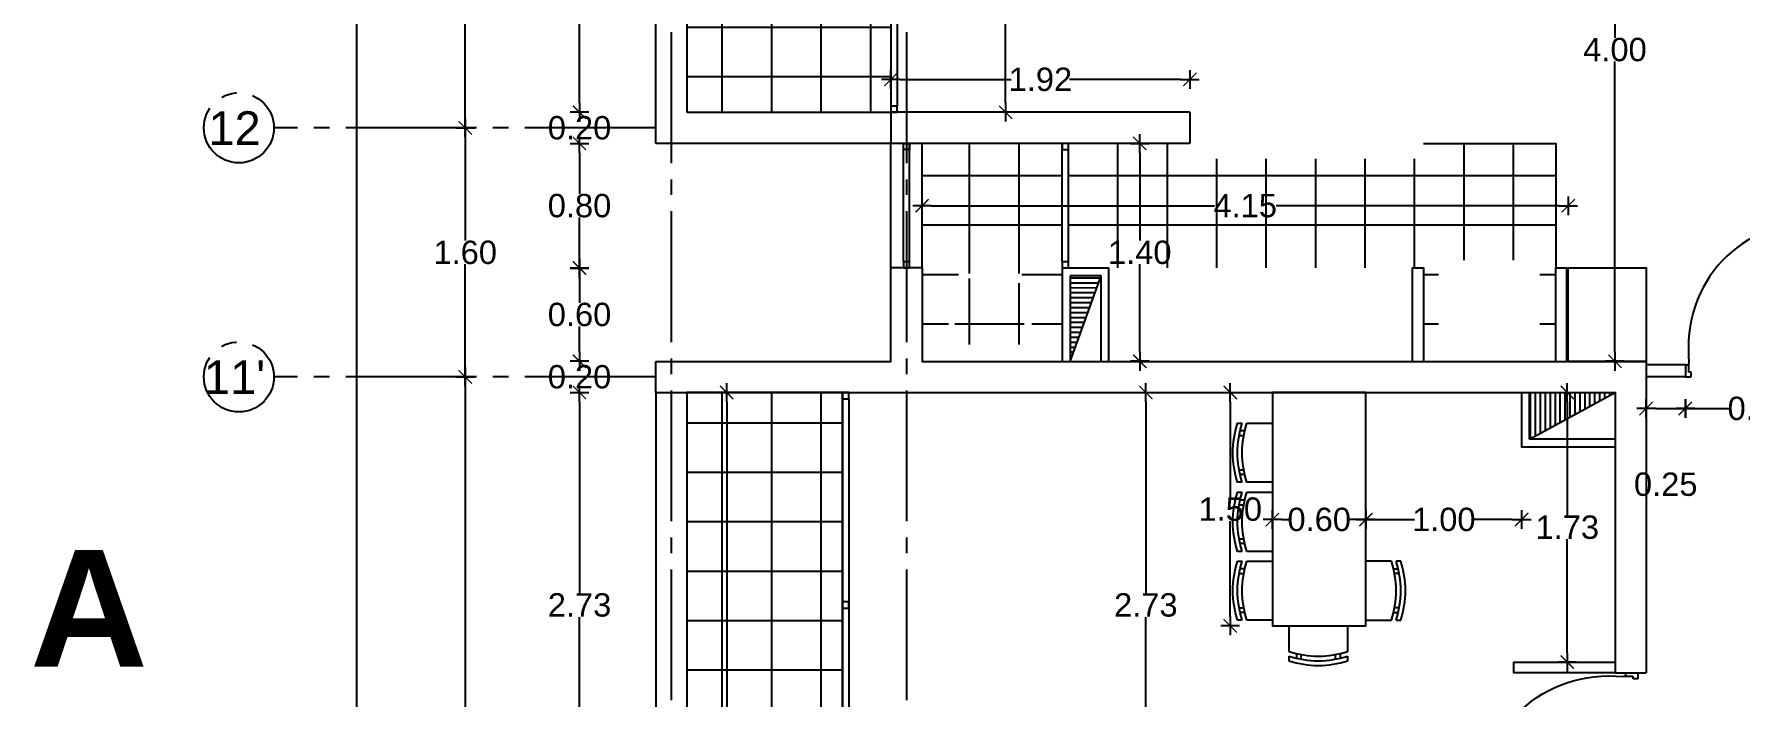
# Model space of a CAD drawing. Header units: millimetres. Extents: x 1217 to 2428, y 234 to 644.
# Drawn here: x 2348.89 to 2359.84, y 482.47 to 486.73 of the extents above; entities that cross this region are included whole.
import ezdxf

# ---------------------------------------------------------------- set-up
doc = ezdxf.new("R2010")
doc.units = ezdxf.units.MM
doc.linetypes.add('ACAD_ISO04W100', pattern=[30, 24, -3, 0, -3])
doc.layers.get('0').update_dxf_attribs({"lineweight": 5})
for name, color, linetype in [('0.1', 251, 'Continuous'), ('0.2', 2, 'Continuous'), ('0.3', 6, 'Continuous'), ('CORTES', 30, 'Continuous'), ('COTAS', 252, 'Continuous'), ('COTAS INTERIORES', 3, 'Continuous'), ('EJES', 8, 'Continuous'), ('MUROS', 7, 'Continuous'), ('PUERTAS', 2, 'Continuous'), ('SHAFT', 3, 'Continuous')]:
    doc.layers.add(name, color=color, linetype=linetype)
doc.styles.add('INTERARQ', font='arial.ttf')
doc.styles.get("Standard").update_dxf_attribs({"font": 'arial.ttf'})
doc.dimstyles.new('ESCALA_1-50', dxfattribs={"dimtxt": 0.15, "dimasz": 0.06, "dimexe": 0.18, "dimexo": 0.0625, "dimgap": 0, "dimtad": 0, "dimtih": 1, "dimtoh": 1, "dimzin": 0, "dimdsep": 46, "dimtxsty": 'INTERARQ', "dimblk": 'DIMTICK', "dimcen": 0, "dimse1": 1, "dimse2": 1, "dimclrd": 256, "dimclre": 1, "dimclrt": 2, "dimadec": 0, "dimazin": 0, "dimtfac": 4.5, "dimtofl": 0, "dimtmove": 2, "dimatfit": 3, "dimldrblk": 'DIMTICK', "dimfxl": 1, "dimtolj": 1, "dimtzin": 0, "dimarcsym": 0})
pattern_1 = [(90, (807.40966, -346.0244), (-0.31749764, 2e-16), []), (180, (807.40966, -346.0244), (-2e-16, -0.31749764), [])]

# ---------------------------------------------------------------- blocks, each defined once
blk = doc.blocks.new('FGFGFGFG')
at = {"layer": 'PUERTAS'}
for p, q in [((381629.7039, 7752655.4584), (381629.6607, 7752655.4584)), ((381629.6607, 7752655.4584), (381629.6608, 7752654.6488)), ((381629.704, 7752654.638), (381629.7039, 7752655.4584)), ((381629.6406, 7752654.638), (381629.6608, 7752654.638)), ((381629.6608, 7752654.6488), (381629.6608, 7752654.5949)), ((381629.6608, 7752654.638), (381629.704, 7752654.638)), ((381629.6608, 7752654.5949), (381629.6742, 7752654.5949)), ((381629.6742, 7752654.5949), (381629.6742, 7752654.568)), ((381630.4569, 7752654.5949), (381630.4704, 7752654.5949)), ((381630.4569, 7752654.568), (381630.4569, 7752654.5949)), ((381630.4704, 7752654.5949), (381630.4704, 7752654.6488)), ((381630.4906, 7752654.638), (381630.4704, 7752654.638)), ((381629.6742, 7752654.568), (381629.6406, 7752654.568)), ((381630.4906, 7752654.568), (381630.4569, 7752654.568))]:
    blk.add_line(p, q, dxfattribs=at)
at = {"layer": 'PUERTAS', "extrusion": (0, 0, -1)}
blk.add_ellipse((381629.5735, 7752654.5673), major_axis=(0.7057, 0.6681), ratio=0.836444, start_param=-0.755704, end_param=0.755704, dxfattribs=at)
blk = doc.blocks.new('silla')
at = {"layer": '0.1', "ltscale": 3}
for p, q in [((0.164, 0.38), (0, 0.38)), ((0.178, 0.33), (0.208, 0.33)), ((0.224, 0.38), (0.194, 0.38)), ((0.214, 0.3), (0.184, 0.3)), ((0, 0), (0.164, 0)), ((0.178, 0.05), (0.208, 0.05)), ((0.214, 0.08), (0.184, 0.08)), ((0.194, 0), (0.224, 0))]:
    blk.add_line(p, q, dxfattribs=at)
for centre in [(-0.423, 0.19), (-0.393, 0.19), (-0.363, 0.19)]:
    blk.add_arc(centre, 0.617, 342.0547, 17.9453, dxfattribs=at)
blk = doc.blocks.new('DIMTICK')
at = {"color": 1}
for p, q in [((-1, 0), (1, 0)), ((0, 1), (0, -1))]:
    blk.add_line(p, q, dxfattribs=at)
at = {"color": 3, "const_width": 0.141}
blk.add_lwpolyline([(0.71, 0.71), (-0.71, -0.71)], dxfattribs=at)
blk = doc.blocks.new('*D568')
at = {"layer": 'COTAS', "lineweight": -2, "ltscale": 3, "transparency": 16777216}
for p, q in [((2352.389, 484.686), (2352.389, 484.746)), ((2352.389, 484.366), (2352.389, 484.306))]:
    blk.add_line(p, q, dxfattribs=at)
at = {"layer": 'DEFPOINTS', "color": 0, "ltscale": 3, "transparency": 16777216}
for p in [(2352.389, 484.626), (2352.878, 484.626, 0), (2352.878, 484.426, 0)]:
    blk.add_point(p, dxfattribs=at)
at = {"layer": 'COTAS', "lineweight": -2, "ltscale": 3, "transparency": 16777216, "xscale": 0.06, "yscale": 0.06, "zscale": 0.06}
for p, rotation in [((2352.389, 484.626), 270), ((2352.389, 484.426), 90)]:
    blk.add_blockref('DIMTICK', p, dxfattribs=dict(at, rotation=rotation))
at = {"layer": 'COTAS', "color": 2, "ltscale": 3, "transparency": 16777216, "insert": (2352.389, 484.526), "char_height": 0.15, "attachment_point": 5, "style": 'INTERARQ'}
blk.add_mtext('\\A1;0.20', dxfattribs=at)
blk = doc.blocks.new('*D569')
at = {"layer": 'COTAS', "lineweight": -2, "ltscale": 3, "transparency": 16777216}
for p, q in [((2352.389, 485.165), (2352.389, 485.002)), ((2352.389, 484.686), (2352.389, 484.849))]:
    blk.add_line(p, q, dxfattribs=at)
at = {"layer": 'DEFPOINTS', "color": 0, "ltscale": 3, "transparency": 16777216}
for p in [(2352.389, 485.225), (2354.388, 485.225, 0), (2352.878, 484.626, 0)]:
    blk.add_point(p, dxfattribs=at)
at = {"layer": 'COTAS', "lineweight": -2, "ltscale": 3, "transparency": 16777216, "xscale": 0.06, "yscale": 0.06, "zscale": 0.06}
for p, rotation in [((2352.389, 485.225), 90), ((2352.389, 484.626), 270)]:
    blk.add_blockref('DIMTICK', p, dxfattribs=dict(at, rotation=rotation))
at = {"layer": 'COTAS', "color": 2, "ltscale": 3, "transparency": 16777216, "insert": (2352.389, 484.926), "char_height": 0.15, "attachment_point": 5, "style": 'INTERARQ'}
blk.add_mtext('\\A1;0.60', dxfattribs=at)
blk = doc.blocks.new('*D570')
at = {"layer": 'COTAS', "lineweight": -2, "ltscale": 3, "transparency": 16777216}
for p, q in [((2352.389, 485.965), (2352.389, 485.702)), ((2352.389, 485.285), (2352.389, 485.549))]:
    blk.add_line(p, q, dxfattribs=at)
at = {"layer": 'DEFPOINTS', "color": 0, "ltscale": 3, "transparency": 16777216}
for p in [(2352.389, 486.025), (2352.878, 486.025), (2354.388, 485.225, 0)]:
    blk.add_point(p, dxfattribs=at)
at = {"layer": 'COTAS', "lineweight": -2, "ltscale": 3, "transparency": 16777216, "xscale": 0.06, "yscale": 0.06, "zscale": 0.06}
for p, rotation in [((2352.389, 486.025), 90), ((2352.389, 485.225), 270)]:
    blk.add_blockref('DIMTICK', p, dxfattribs=dict(at, rotation=rotation))
at = {"layer": 'COTAS', "color": 2, "ltscale": 3, "transparency": 16777216, "insert": (2352.389, 485.625), "char_height": 0.15, "attachment_point": 5, "style": 'INTERARQ'}
blk.add_mtext('\\A1;0.80', dxfattribs=at)
blk = doc.blocks.new('*D315')
at = {"layer": 'COTAS', "lineweight": -2, "ltscale": 3, "transparency": 16777216}
for p, q in [((2352.389, 486.285), (2352.389, 486.345)), ((2352.389, 485.965), (2352.389, 485.905))]:
    blk.add_line(p, q, dxfattribs=at)
at = {"layer": 'DEFPOINTS', "color": 0, "ltscale": 3, "transparency": 16777216}
for p in [(2352.389, 486.225), (2353.078, 486.225), (2352.878, 486.025)]:
    blk.add_point(p, dxfattribs=at)
at = {"layer": 'COTAS', "lineweight": -2, "ltscale": 3, "transparency": 16777216, "xscale": 0.06, "yscale": 0.06, "zscale": 0.06}
for p, rotation in [((2352.389, 486.225), 270), ((2352.389, 486.025), 90)]:
    blk.add_blockref('DIMTICK', p, dxfattribs=dict(at, rotation=rotation))
at = {"layer": 'COTAS', "color": 2, "ltscale": 3, "transparency": 16777216, "insert": (2352.389, 486.125), "char_height": 0.15, "attachment_point": 5, "style": 'INTERARQ'}
blk.add_mtext('\\A1;0.20', dxfattribs=at)
blk = doc.blocks.new('*D316')
at = {"layer": 'COTAS', "lineweight": -2, "ltscale": 3, "transparency": 16777216}
for p, q in [((2352.389, 488.725), (2352.389, 487.582)), ((2352.389, 486.285), (2352.389, 487.429))]:
    blk.add_line(p, q, dxfattribs=at)
at = {"layer": 'DEFPOINTS', "color": 0, "ltscale": 3, "transparency": 16777216}
for p in [(2352.389, 488.785), (2354.804, 488.785, 0), (2353.078, 486.225)]:
    blk.add_point(p, dxfattribs=at)
at = {"layer": 'COTAS', "lineweight": -2, "ltscale": 3, "transparency": 16777216, "xscale": 0.06, "yscale": 0.06, "zscale": 0.06}
for p, rotation in [((2352.389, 488.785), 90), ((2352.389, 486.225), 270)]:
    blk.add_blockref('DIMTICK', p, dxfattribs=dict(at, rotation=rotation))
at = {"layer": 'COTAS', "color": 2, "ltscale": 3, "transparency": 16777216, "insert": (2352.389, 487.505), "char_height": 0.15, "attachment_point": 5, "style": 'INTERARQ'}
blk.add_mtext('\\A1;2.56', dxfattribs=at)
blk = doc.blocks.new('*D572')
at = {"layer": 'COTAS', "lineweight": -2, "ltscale": 3, "transparency": 16777216}
for p, q in [((2351.655, 488.669), (2351.655, 487.503)), ((2351.655, 486.185), (2351.655, 487.35))]:
    blk.add_line(p, q, dxfattribs=at)
at = {"layer": 'DEFPOINTS', "color": 0, "ltscale": 3, "transparency": 16777216}
for p in [(2352.926, 488.729), (2351.655, 486.125), (2352.878, 486.125, 0)]:
    blk.add_point(p, dxfattribs=at)
at = {"layer": 'COTAS', "lineweight": -2, "ltscale": 3, "transparency": 16777216, "xscale": 0.06, "yscale": 0.06, "zscale": 0.06}
for p, rotation in [((2351.655, 488.729), 90), ((2351.655, 486.125), 270)]:
    blk.add_blockref('DIMTICK', p, dxfattribs=dict(at, rotation=rotation))
at = {"layer": 'COTAS', "color": 2, "ltscale": 3, "transparency": 16777216, "insert": (2351.655, 487.427), "char_height": 0.15, "attachment_point": 5, "style": 'INTERARQ'}
blk.add_mtext('\\A1;2.60', dxfattribs=at)
blk = doc.blocks.new('*D573')
at = {"layer": 'COTAS', "lineweight": -2, "ltscale": 3, "transparency": 16777216}
for p, q in [((2351.655, 486.065), (2351.655, 485.402)), ((2351.655, 484.586), (2351.655, 485.249))]:
    blk.add_line(p, q, dxfattribs=at)
at = {"layer": 'DEFPOINTS', "color": 0, "ltscale": 3, "transparency": 16777216}
for p in [(2352.878, 486.125, 0), (2351.655, 484.526), (2352.878, 484.526)]:
    blk.add_point(p, dxfattribs=at)
at = {"layer": 'COTAS', "lineweight": -2, "ltscale": 3, "transparency": 16777216, "xscale": 0.06, "yscale": 0.06, "zscale": 0.06}
for p, rotation in [((2351.655, 486.125), 90), ((2351.655, 484.526), 270)]:
    blk.add_blockref('DIMTICK', p, dxfattribs=dict(at, rotation=rotation))
at = {"layer": 'COTAS', "color": 2, "ltscale": 3, "transparency": 16777216, "insert": (2351.655, 485.325), "char_height": 0.15, "attachment_point": 5, "style": 'INTERARQ'}
blk.add_mtext('\\A1;1.60', dxfattribs=at)
blk = doc.blocks.new('*D574')
at = {"layer": 'COTAS', "lineweight": -2, "ltscale": 3, "transparency": 16777216}
for p, q in [((2351.655, 484.466), (2351.655, 481.563)), ((2351.655, 478.988), (2351.655, 481.41))]:
    blk.add_line(p, q, dxfattribs=at)
at = {"layer": 'DEFPOINTS', "color": 0, "ltscale": 3, "transparency": 16777216}
for p in [(2352.878, 484.526), (2351.655, 478.928), (2352.878, 478.928)]:
    blk.add_point(p, dxfattribs=at)
at = {"layer": 'COTAS', "lineweight": -2, "ltscale": 3, "transparency": 16777216, "xscale": 0.06, "yscale": 0.06, "zscale": 0.06}
for p, rotation in [((2351.655, 484.526), 90), ((2351.655, 478.928), 270)]:
    blk.add_blockref('DIMTICK', p, dxfattribs=dict(at, rotation=rotation))
at = {"layer": 'COTAS', "color": 2, "ltscale": 3, "transparency": 16777216, "insert": (2351.655, 481.486), "char_height": 0.15, "attachment_point": 5, "style": 'INTERARQ'}
blk.add_mtext('\\A1;5.60', dxfattribs=at)
blk = doc.blocks.new('*D579')
at = {"layer": 'COTAS', "lineweight": -2, "ltscale": 3, "transparency": 16777216}
for p, q in [((2350.956, 495.103), (2350.956, 478.68)), ((2350.956, 462.589), (2350.956, 478.527))]:
    blk.add_line(p, q, dxfattribs=at)
at = {"layer": 'DEFPOINTS', "color": 0, "ltscale": 3, "transparency": 16777216}
for p in [(2350.956, 495.163), (2355.301, 495.163, 0), (2355.19, 462.529, 0)]:
    blk.add_point(p, dxfattribs=at)
at = {"layer": 'COTAS', "lineweight": -2, "ltscale": 3, "transparency": 16777216, "xscale": 0.06, "yscale": 0.06, "zscale": 0.06}
for p, rotation in [((2350.956, 495.163), 90), ((2350.956, 462.529), 270)]:
    blk.add_blockref('DIMTICK', p, dxfattribs=dict(at, rotation=rotation))
at = {"layer": 'COTAS', "color": 2, "ltscale": 3, "transparency": 16777216, "insert": (2350.956, 478.603), "char_height": 0.15, "attachment_point": 5, "style": 'INTERARQ'}
blk.add_mtext('\\A1;32.63', dxfattribs=at)
blk = doc.blocks.new('*D605')
at = {"layer": 'COTAS', "lineweight": -2, "ltscale": 3, "transparency": 16777216}
for p, q in [((2352.389, 484.366), (2352.389, 483.137)), ((2352.389, 481.756), (2352.389, 482.984))]:
    blk.add_line(p, q, dxfattribs=at)
at = {"layer": 'DEFPOINTS', "color": 0, "ltscale": 3, "transparency": 16777216}
for p in [(2352.389, 484.426), (2352.878, 484.426), (2354.383, 481.696, 0)]:
    blk.add_point(p, dxfattribs=at)
at = {"layer": 'COTAS', "lineweight": -2, "ltscale": 3, "transparency": 16777216, "xscale": 0.06, "yscale": 0.06, "zscale": 0.06}
for p, rotation in [((2352.389, 484.426), 90), ((2352.389, 481.696), 270)]:
    blk.add_blockref('DIMTICK', p, dxfattribs=dict(at, rotation=rotation))
at = {"layer": 'COTAS', "color": 2, "ltscale": 3, "transparency": 16777216, "insert": (2352.389, 483.061), "char_height": 0.15, "attachment_point": 5, "style": 'INTERARQ'}
blk.add_mtext('\\A1;2.73', dxfattribs=at)
blk = doc.blocks.new('*D341')
at = {"layer": 'COTAS INTERIORES', "lineweight": -2, "ltscale": 3, "transparency": 16777216}
for p, q in [((2355.125, 488.725), (2355.125, 487.582)), ((2355.125, 486.285), (2355.125, 487.429))]:
    blk.add_line(p, q, dxfattribs=at)
at = {"layer": 'DEFPOINTS', "color": 0, "ltscale": 3, "transparency": 16777216}
for p in [(2354.85, 488.785, 0), (2355.125, 488.785), (2354.85, 486.225, 0)]:
    blk.add_point(p, dxfattribs=at)
at = {"layer": 'COTAS INTERIORES', "lineweight": -2, "ltscale": 3, "transparency": 16777216, "xscale": 0.06, "yscale": 0.06, "zscale": 0.06}
for p, rotation in [((2355.125, 488.785), 90), ((2355.125, 486.225), 270)]:
    blk.add_blockref('DIMTICK', p, dxfattribs=dict(at, rotation=rotation))
at = {"layer": 'COTAS INTERIORES', "color": 2, "ltscale": 3, "transparency": 16777216, "insert": (2355.125, 487.505), "char_height": 0.15, "attachment_point": 5, "style": 'INTERARQ'}
blk.add_mtext('\\A1;2.56', dxfattribs=at)
blk = doc.blocks.new('*D346')
at = {"layer": 'COTAS INTERIORES', "lineweight": -2, "ltscale": 3, "transparency": 16777216}
for p, q in [((2355.986, 485.965), (2355.986, 485.402)), ((2355.986, 484.686), (2355.986, 485.249))]:
    blk.add_line(p, q, dxfattribs=at)
at = {"layer": 'DEFPOINTS', "color": 0, "ltscale": 3, "transparency": 16777216}
for p in [(2356.123, 486.025, 0), (2355.986, 484.626), (2356.913, 484.626, 0)]:
    blk.add_point(p, dxfattribs=at)
at = {"layer": 'COTAS INTERIORES', "lineweight": -2, "ltscale": 3, "transparency": 16777216, "xscale": 0.06, "yscale": 0.06, "zscale": 0.06}
for p, rotation in [((2355.986, 486.025), 90), ((2355.986, 484.626), 270)]:
    blk.add_blockref('DIMTICK', p, dxfattribs=dict(at, rotation=rotation))
at = {"layer": 'COTAS INTERIORES', "color": 2, "ltscale": 3, "transparency": 16777216, "insert": (2355.986, 485.325), "char_height": 0.15, "attachment_point": 5, "style": 'INTERARQ'}
blk.add_mtext('\\A1;1.40', dxfattribs=at)
blk = doc.blocks.new('*D347')
at = {"layer": 'COTAS INTERIORES', "lineweight": -2, "ltscale": 3, "transparency": 16777216}
blk.add_line((2359.297, 484.323), (2359.429, 484.323), dxfattribs=at)
at = {"layer": 'DEFPOINTS', "color": 0, "ltscale": 3, "transparency": 16777216}
for p in [(2359.237, 484.506, 0), (2359.489, 484.506, 0), (2359.489, 484.323)]:
    blk.add_point(p, dxfattribs=at)
at = {"layer": 'COTAS INTERIORES', "lineweight": -2, "ltscale": 3, "transparency": 16777216, "xscale": 0.06, "yscale": 0.06, "zscale": 0.06, "rotation": 180}
blk.add_blockref('DIMTICK', (2359.237, 484.323), dxfattribs=at)
at = {"layer": 'COTAS INTERIORES', "lineweight": -2, "ltscale": 3, "transparency": 16777216, "xscale": 0.06, "yscale": 0.06, "zscale": 0.06}
blk.add_blockref('DIMTICK', (2359.489, 484.323), dxfattribs=at)
at = {"layer": 'COTAS INTERIORES', "color": 2, "ltscale": 3, "transparency": 16777216, "insert": (2359.363, 483.836), "char_height": 0.15, "attachment_point": 5, "style": 'INTERARQ'}
blk.add_mtext('\\A1;0.25', dxfattribs=at)
blk = doc.blocks.new('*D348')
at = {"layer": 'COTAS INTERIORES', "lineweight": -2, "ltscale": 3, "transparency": 16777216}
for p, q in [((2359.549, 484.323), (2359.769, 484.323)), ((2360.379, 484.323), (2360.16, 484.323))]:
    blk.add_line(p, q, dxfattribs=at)
at = {"layer": 'DEFPOINTS', "color": 0, "ltscale": 3, "transparency": 16777216}
for p in [(2359.489, 484.506, 0), (2360.439, 484.323), (2360.439, 484.228)]:
    blk.add_point(p, dxfattribs=at)
at = {"layer": 'COTAS INTERIORES', "lineweight": -2, "ltscale": 3, "transparency": 16777216, "xscale": 0.06, "yscale": 0.06, "zscale": 0.06, "rotation": 180}
blk.add_blockref('DIMTICK', (2359.489, 484.323), dxfattribs=at)
at = {"layer": 'COTAS INTERIORES', "lineweight": -2, "ltscale": 3, "transparency": 16777216, "xscale": 0.06, "yscale": 0.06, "zscale": 0.06}
blk.add_blockref('DIMTICK', (2360.439, 484.323), dxfattribs=at)
at = {"layer": 'COTAS INTERIORES', "color": 2, "ltscale": 3, "transparency": 16777216, "insert": (2359.964, 484.323), "char_height": 0.15, "attachment_point": 5, "style": 'INTERARQ'}
blk.add_mtext('\\A1;0.95', dxfattribs=at)
blk = doc.blocks.new('*D350')
at = {"layer": 'COTAS INTERIORES', "lineweight": -2, "ltscale": 3, "transparency": 16777216}
for p, q in [((2354.448, 486.436), (2355.161, 486.436)), ((2356.248, 486.436), (2355.535, 486.436))]:
    blk.add_line(p, q, dxfattribs=at)
at = {"layer": 'DEFPOINTS', "color": 0, "ltscale": 3, "transparency": 16777216}
for p in [(2356.308, 486.436), (2354.388, 486.125, 0), (2356.308, 486.125, 0)]:
    blk.add_point(p, dxfattribs=at)
at = {"layer": 'COTAS INTERIORES', "lineweight": -2, "ltscale": 3, "transparency": 16777216, "xscale": 0.06, "yscale": 0.06, "zscale": 0.06, "rotation": 180}
blk.add_blockref('DIMTICK', (2354.388, 486.436), dxfattribs=at)
at = {"layer": 'COTAS INTERIORES', "lineweight": -2, "ltscale": 3, "transparency": 16777216, "xscale": 0.06, "yscale": 0.06, "zscale": 0.06}
blk.add_blockref('DIMTICK', (2356.308, 486.436), dxfattribs=at)
at = {"layer": 'COTAS INTERIORES', "color": 2, "ltscale": 3, "transparency": 16777216, "insert": (2355.348, 486.436), "char_height": 0.15, "attachment_point": 5, "style": 'INTERARQ'}
blk.add_mtext('\\A1;1.92', dxfattribs=at)
blk = doc.blocks.new('*D354')
at = {"layer": 'COTAS INTERIORES', "lineweight": -2, "ltscale": 3, "transparency": 16777216}
for p, q in [((2359.037, 488.569), (2359.037, 486.704)), ((2359.037, 484.686), (2359.037, 486.551))]:
    blk.add_line(p, q, dxfattribs=at)
at = {"layer": 'DEFPOINTS', "color": 0, "ltscale": 3, "transparency": 16777216}
for p in [(2359.037, 488.629, 0), (2359.037, 484.626, 0), (2359.037, 484.626)]:
    blk.add_point(p, dxfattribs=at)
at = {"layer": 'COTAS INTERIORES', "lineweight": -2, "ltscale": 3, "transparency": 16777216, "xscale": 0.06, "yscale": 0.06, "zscale": 0.06}
for p, rotation in [((2359.037, 488.629), 90), ((2359.037, 484.626), 270)]:
    blk.add_blockref('DIMTICK', p, dxfattribs=dict(at, rotation=rotation))
at = {"layer": 'COTAS INTERIORES', "color": 2, "ltscale": 3, "transparency": 16777216, "insert": (2359.037, 486.627), "char_height": 0.15, "attachment_point": 5, "style": 'INTERARQ'}
blk.add_mtext('\\A1;4.00', dxfattribs=at)
blk = doc.blocks.new('*D359')
at = {"layer": 'COTAS INTERIORES', "lineweight": -2, "ltscale": 3, "transparency": 16777216}
for p, q in [((2354.648, 485.625), (2356.465, 485.625)), ((2358.677, 485.625), (2356.861, 485.625))]:
    blk.add_line(p, q, dxfattribs=at)
at = {"layer": 'DEFPOINTS', "color": 0, "ltscale": 3, "transparency": 16777216}
for p in [(2358.737, 485.625), (2354.588, 484.626, 0), (2358.737, 484.626, 0)]:
    blk.add_point(p, dxfattribs=at)
at = {"layer": 'COTAS INTERIORES', "lineweight": -2, "ltscale": 3, "transparency": 16777216, "xscale": 0.06, "yscale": 0.06, "zscale": 0.06, "rotation": 180}
blk.add_blockref('DIMTICK', (2354.588, 485.625), dxfattribs=at)
at = {"layer": 'COTAS INTERIORES', "lineweight": -2, "ltscale": 3, "transparency": 16777216, "xscale": 0.06, "yscale": 0.06, "zscale": 0.06}
blk.add_blockref('DIMTICK', (2358.737, 485.625), dxfattribs=at)
at = {"layer": 'COTAS INTERIORES', "color": 2, "ltscale": 3, "transparency": 16777216, "insert": (2356.663, 485.625), "char_height": 0.15, "attachment_point": 5, "style": 'INTERARQ'}
blk.add_mtext('\\A1;4.15', dxfattribs=at)
blk = doc.blocks.new('*D384')
at = {"layer": 'COTAS INTERIORES', "lineweight": -2, "ltscale": 3, "transparency": 16777216}
for p, q in [((2353.334, 484.366), (2353.334, 481.804)), ((2353.334, 479.088), (2353.334, 481.65))]:
    blk.add_line(p, q, dxfattribs=at)
at = {"layer": 'DEFPOINTS', "color": 0, "ltscale": 3, "transparency": 16777216}
for p in [(2353.398, 484.426, 0), (2353.334, 479.028), (2353.471, 479.028, 0)]:
    blk.add_point(p, dxfattribs=at)
at = {"layer": 'COTAS INTERIORES', "lineweight": -2, "ltscale": 3, "transparency": 16777216, "xscale": 0.06, "yscale": 0.06, "zscale": 0.06}
for p, rotation in [((2353.334, 484.426), 90), ((2353.334, 479.028), 270)]:
    blk.add_blockref('DIMTICK', p, dxfattribs=dict(at, rotation=rotation))
at = {"layer": 'COTAS INTERIORES', "color": 2, "ltscale": 3, "transparency": 16777216, "insert": (2353.334, 481.727), "char_height": 0.15, "attachment_point": 5, "style": 'INTERARQ'}
blk.add_mtext('\\A1;5.40', dxfattribs=at)
blk = doc.blocks.new('*D385')
at = {"layer": 'COTAS INTERIORES', "lineweight": -2, "ltscale": 3, "transparency": 16777216}
for p, q in [((2356.025, 484.366), (2356.025, 483.137)), ((2356.025, 481.756), (2356.025, 482.984))]:
    blk.add_line(p, q, dxfattribs=at)
at = {"layer": 'DEFPOINTS', "color": 0, "ltscale": 3, "transparency": 16777216}
for p in [(2356.025, 484.426), (2356.527, 484.426, 0), (2356.603, 481.696, 0)]:
    blk.add_point(p, dxfattribs=at)
at = {"layer": 'COTAS INTERIORES', "lineweight": -2, "ltscale": 3, "transparency": 16777216, "xscale": 0.06, "yscale": 0.06, "zscale": 0.06}
for p, rotation in [((2356.025, 484.426), 90), ((2356.025, 481.696), 270)]:
    blk.add_blockref('DIMTICK', p, dxfattribs=dict(at, rotation=rotation))
at = {"layer": 'COTAS INTERIORES', "color": 2, "ltscale": 3, "transparency": 16777216, "insert": (2356.025, 483.061), "char_height": 0.15, "attachment_point": 5, "style": 'INTERARQ'}
blk.add_mtext('\\A1;2.73', dxfattribs=at)
blk = doc.blocks.new('*D387')
at = {"layer": 'COTAS INTERIORES', "lineweight": -2, "ltscale": 3, "transparency": 16777216}
for p, q in [((2357.498, 483.61), (2357.751, 483.61)), ((2358.378, 483.61), (2358.126, 483.61))]:
    blk.add_line(p, q, dxfattribs=at)
at = {"layer": 'DEFPOINTS', "color": 0, "ltscale": 3, "transparency": 16777216}
for p in [(2357.438, 483.624, 0), (2358.438, 483.61, 0), (2358.438, 483.61)]:
    blk.add_point(p, dxfattribs=at)
at = {"layer": 'COTAS INTERIORES', "lineweight": -2, "ltscale": 3, "transparency": 16777216, "xscale": 0.06, "yscale": 0.06, "zscale": 0.06, "rotation": 180}
blk.add_blockref('DIMTICK', (2357.438, 483.61), dxfattribs=at)
at = {"layer": 'COTAS INTERIORES', "lineweight": -2, "ltscale": 3, "transparency": 16777216, "xscale": 0.06, "yscale": 0.06, "zscale": 0.06}
blk.add_blockref('DIMTICK', (2358.438, 483.61), dxfattribs=at)
at = {"layer": 'COTAS INTERIORES', "color": 2, "ltscale": 3, "transparency": 16777216, "insert": (2357.938, 483.61), "char_height": 0.15, "attachment_point": 5, "style": 'INTERARQ'}
blk.add_mtext('\\A1;1.00', dxfattribs=at)
blk = doc.blocks.new('*D388')
at = {"layer": 'COTAS INTERIORES', "lineweight": -2, "ltscale": 3, "transparency": 16777216}
for p, q in [((2356.567, 484.366), (2356.567, 483.753)), ((2356.567, 482.987), (2356.567, 483.6))]:
    blk.add_line(p, q, dxfattribs=at)
at = {"layer": 'DEFPOINTS', "color": 0, "ltscale": 3, "transparency": 16777216}
for p in [(2356.567, 484.426), (2357.138, 484.426, 0), (2357.138, 482.927, 0)]:
    blk.add_point(p, dxfattribs=at)
at = {"layer": 'COTAS INTERIORES', "lineweight": -2, "ltscale": 3, "transparency": 16777216, "xscale": 0.06, "yscale": 0.06, "zscale": 0.06}
for p, rotation in [((2356.567, 484.426), 90), ((2356.567, 482.927), 270)]:
    blk.add_blockref('DIMTICK', p, dxfattribs=dict(at, rotation=rotation))
at = {"layer": 'COTAS INTERIORES', "color": 2, "ltscale": 3, "transparency": 16777216, "insert": (2356.567, 483.676), "char_height": 0.15, "attachment_point": 5, "style": 'INTERARQ'}
blk.add_mtext('\\A1;1.50', dxfattribs=at)
blk = doc.blocks.new('*D389')
at = {"layer": 'COTAS INTERIORES', "lineweight": -2, "ltscale": 3, "transparency": 16777216}
for p, q in [((2356.898, 483.61), (2356.943, 483.61)), ((2357.378, 483.61), (2357.333, 483.61))]:
    blk.add_line(p, q, dxfattribs=at)
at = {"layer": 'DEFPOINTS', "color": 0, "ltscale": 3, "transparency": 16777216}
for p in [(2356.838, 483.61), (2357.438, 483.624, 0), (2356.838, 482.927)]:
    blk.add_point(p, dxfattribs=at)
at = {"layer": 'COTAS INTERIORES', "lineweight": -2, "ltscale": 3, "transparency": 16777216, "xscale": 0.06, "yscale": 0.06, "zscale": 0.06, "rotation": 180}
blk.add_blockref('DIMTICK', (2356.838, 483.61), dxfattribs=at)
at = {"layer": 'COTAS INTERIORES', "lineweight": -2, "ltscale": 3, "transparency": 16777216, "xscale": 0.06, "yscale": 0.06, "zscale": 0.06}
blk.add_blockref('DIMTICK', (2357.438, 483.61), dxfattribs=at)
at = {"layer": 'COTAS INTERIORES', "color": 2, "ltscale": 3, "transparency": 16777216, "insert": (2357.138, 483.61), "char_height": 0.15, "attachment_point": 5, "style": 'INTERARQ'}
blk.add_mtext('\\A1;0.60', dxfattribs=at)
blk = doc.blocks.new('*D390')
at = {"layer": 'COTAS INTERIORES', "lineweight": -2, "ltscale": 3, "transparency": 16777216}
for p, q in [((2358.731, 484.366), (2358.731, 483.637)), ((2358.731, 482.755), (2358.731, 483.484))]:
    blk.add_line(p, q, dxfattribs=at)
at = {"layer": 'DEFPOINTS', "color": 0, "ltscale": 3, "transparency": 16777216}
for p in [(2358.388, 484.426, 0), (2358.731, 484.426), (2358.388, 482.695, 0)]:
    blk.add_point(p, dxfattribs=at)
at = {"layer": 'COTAS INTERIORES', "lineweight": -2, "ltscale": 3, "transparency": 16777216, "xscale": 0.06, "yscale": 0.06, "zscale": 0.06}
for p, rotation in [((2358.731, 484.426), 90), ((2358.731, 482.695), 270)]:
    blk.add_blockref('DIMTICK', p, dxfattribs=dict(at, rotation=rotation))
at = {"layer": 'COTAS INTERIORES', "color": 2, "ltscale": 3, "transparency": 16777216, "insert": (2358.731, 483.56), "char_height": 0.15, "attachment_point": 5, "style": 'INTERARQ'}
blk.add_mtext('\\A1;1.73', dxfattribs=at)

msp = doc.modelspace()

# ---------------------------------------------------------------- hatches: boundary and pattern name
at = {"layer": '0.1'}
h = msp.add_hatch(dxfattribs=at)
h.set_pattern_fill('NET', color=256, scale=0.099999, angle=-270, style=0)
h.set_pattern_definition([(90, (807.40967, -346.0244), (-0.31749764, 2e-16), []), (180, (807.40967, -346.0244), (-2e-16, -0.31749764), [])])
h.paths.add_polyline_path([(2354.38846, 491.28083), (2353.68688, 491.28081), (2353.07842, 490.6808), (2353.07842, 486.22527), (2354.38846, 486.22527)])
h = msp.add_hatch(dxfattribs=at)
h.set_pattern_fill('NET', color=256, scale=0.099999, angle=-270, style=0)
h.set_pattern_definition(pattern_1)
h.paths.add_polyline_path([(2358.65683, 486.02528), (2357.80759, 486.02528), (2357.80759, 485.92528), (2356.3076, 485.92528), (2356.3076, 486.02528), (2355.52845, 486.02528), (2355.52845, 485.26543), (2355.52845, 485.22545), (2355.78836, 485.2256), (2357.73752, 485.22543), (2357.80752, 485.22542), (2357.80752, 484.62573), (2357.97941, 484.62574), (2357.97941, 484.67574), (2357.91757, 484.67574, -0.41421356), (2357.90441, 484.6889), (2357.90441, 485.26257, -0.41421356), (2357.91757, 485.27573), (2358.54124, 485.27573, -0.41421356), (2358.5544, 485.26257), (2358.5544, 484.6889, -0.41421356), (2358.54124, 484.67574), (2358.4794, 484.67574), (2358.4794, 484.62574), (2358.65683, 484.62574), (2358.65683, 485.22534)])
h.paths.add_polyline_path([(2355.48844, 485.98527), (2355.48844, 486.02528), (2354.58845, 486.02528), (2354.58846, 485.22543), (2354.58847, 485.22543), (2354.58847, 484.62573), (2355.48845, 484.62573), (2355.48845, 485.22543), (2355.48845, 485.26543), (2355.48845, 485.98527)])
h.paths.add_polyline_path([(2355.19385, 485.19079, -0.41421356), (2355.29298, 485.09166), (2355.29298, 484.65053, -0.41421356), (2355.26819, 484.62575), (2354.78246, 484.62575, -0.41421356), (2354.75768, 484.65053), (2354.75768, 485.09166, -0.41421356), (2354.85681, 485.19079)], flags=16)
h.paths.add_polyline_path([(2355.24341, 485.05029), (2355.24341, 484.73384), (2354.79783, 484.73384), (2354.79783, 485.05029, -0.41421356), (2354.90524, 485.1577), (2355.136, 485.1577, -0.41421017)], flags=0)
h.paths.add_polyline_path([(2355.08915, 485.09661, -1), (2355.05941, 485.09661, -1)], flags=0)
h.paths.add_polyline_path([(2354.99124, 485.09661, -1), (2354.9615, 485.09661, -1)], flags=0)
h.paths.add_polyline_path([(2355.18828, 485.09661, -1), (2355.15854, 485.09661, -1)], flags=0)
h.paths.add_polyline_path([(2354.89211, 485.09661, -1), (2354.86237, 485.09661, -1)], flags=0)
h = msp.add_hatch(dxfattribs=at)
h.set_pattern_fill('NET', color=256, scale=0.099999, angle=-270, style=0)
h.set_pattern_definition(pattern_1)
h.paths.add_polyline_path([(2354.07841, 484.42574), (2353.07842, 484.42574), (2353.07842, 479.02823), (2354.07841, 479.02823)])
at = {"layer": 'SHAFT', "linetype": 'ByBlock'}
h = msp.add_hatch(dxfattribs=at)
h.set_pattern_fill('ANSI31', color=256, scale=0.01, angle=-405, style=0)
h.set_pattern_definition([(180, (7755639.19671, -381059.462592), (-6e-17, -0.03174976629765), [])])
h.paths.add_polyline_path([(2355.73836, 485.1756), (2355.53845, 484.62578), (2355.53845, 484.97481), (2355.53845, 485.17543)])
at = {"layer": 'SHAFT'}
h = msp.add_hatch(dxfattribs=at)
h.set_pattern_fill('ANSI31', color=256, scale=0.01, angle=-315, style=0)
h.set_pattern_definition([(90, (-7750930.562246, 382038.49363), (-0.03174976396298, 8e-17), [])])
h.paths.add_polyline_path([(2358.4881, 484.42574), (2358.48813, 484.1258), (2359.03794, 484.42574)])

# ---------------------------------------------------------------- linework, layer by layer
at = {"ltscale": 3, "elevation": 0}
msp.add_lwpolyline([(2355.53845, 485.1756), (2355.73836, 485.1756), (2355.73836, 484.62578), (2355.53845, 484.62578)], close=True, dxfattribs=at)
at = {"layer": '0.1', "elevation": 0}
for points in [[(2354.38846, 488.74677), (2354.38846, 486.26676)], [(2354.42846, 488.74677), (2354.4285, 486.26527)], [(2354.38849, 485.22542), (2354.38846, 486.02527)], [(2354.46848, 485.26542), (2354.46848, 486.02527)], [(2354.50848, 485.26542), (2354.50848, 486.02527)], [(2354.58848, 485.22542), (2354.58848, 486.02527)], [(2355.48845, 485.26543), (2355.48845, 486.02528)], [(2355.52845, 485.26543), (2355.52845, 486.02528)], [(2357.80759, 486.02528), (2358.65683, 486.02528), (2358.65683, 485.22534)], [(2358.73745, 484.62574), (2358.73745, 485.22534), (2359.23744, 485.22534), (2359.23744, 484.62574), (2358.73745, 484.62574)], [(2354.07841, 484.42574), (2354.07841, 481.6957)], [(2354.11841, 484.38574), (2354.11841, 481.6957)]]:
    msp.add_lwpolyline(points, dxfattribs=at)
msp.add_lwpolyline([(2354.07841, 484.42574), (2353.07842, 484.42574), (2353.07842, 479.02823), (2354.07841, 479.02823)], close=True, dxfattribs=at)
at = {"layer": '0.2'}
for p, q in [((2352.87843, 486.02527, 0), (2352.87843, 490.76447, 0)), ((2353.07842, 490.6808, 0), (2353.07842, 486.22527, 0)), ((2353.07842, 486.22527, 0), (2354.38846, 486.22527, 0)), ((2354.38846, 486.02527, 0), (2352.87843, 486.02527, 0)), ((2352.87842, 484.42574, 0), (2352.87842, 479.02823, 0)), ((2353.07842, 484.42574, 0), (2353.07842, 479.02823, 0))]:
    msp.add_line(p, q, dxfattribs=at)
at = {"layer": '0.2', "elevation": 0}
for points in [[(2354.38846, 486.22527), (2354.42846, 486.22527), (2354.42846, 486.26527), (2354.38846, 486.26527), (2354.38846, 486.22527)], [(2354.46847, 486.02527), (2354.50847, 486.02527), (2354.50847, 485.98527), (2354.46847, 485.98527), (2354.46847, 486.02527)], [(2355.48844, 485.98527), (2355.52844, 485.98527), (2355.52844, 486.02527), (2355.48844, 486.02527), (2355.48844, 485.98527)], [(2354.46848, 485.22542), (2354.50848, 485.22542), (2354.50848, 485.26542), (2354.46848, 485.26542), (2354.46848, 485.22542)], [(2355.48845, 485.22543), (2355.52845, 485.22543), (2355.52845, 485.26543), (2355.48845, 485.26543), (2355.48845, 485.22543)], [(2354.11841, 484.42574), (2354.07841, 484.42574), (2354.07841, 484.38574), (2354.11841, 484.38574), (2354.11841, 484.42574)], [(2354.11841, 483.08072), (2354.07841, 483.08072), (2354.07841, 483.04072), (2354.11841, 483.04072), (2354.11841, 483.08072)]]:
    msp.add_lwpolyline(points, dxfattribs=at)
at = {"layer": '0.2', "ltscale": 3, "elevation": 0}
msp.add_lwpolyline([(2357.43802, 484.42574), (2356.83802, 484.42574), (2356.83802, 482.92721), (2357.43802, 482.92721), (2357.43802, 484.42574)], dxfattribs=at)
at = {"layer": '0.3'}
for p, q in [((2355.48845, 485.22543, 0), (2355.48845, 484.62578, 0)), ((2355.53845, 485.17543, 0), (2355.53845, 484.62578, 0)), ((2355.73836, 484.62578, 0), (2355.73836, 485.1756, 0)), ((2355.78836, 484.62575, 0), (2355.78836, 485.2256, 0)), ((2359.48936, 484.60397, 0), (2359.23744, 484.60397, 0))]:
    msp.add_line(p, q, dxfattribs=at)
at = {"layer": '0.3', "elevation": 0}
for points in [[(2355.48845, 485.22543), (2355.78836, 485.2256)], [(2355.73836, 485.1756), (2355.53845, 485.1756)], [(2357.73752, 484.62577), (2357.73752, 485.22543), (2357.80752, 485.22542), (2357.80752, 484.62574)], [(2358.65683, 484.62577), (2358.65683, 485.22534), (2358.72683, 485.22534), (2358.72683, 484.62574)], [(2359.48936, 484.60397), (2359.48936, 484.52573), (2359.23747, 484.52573)], [(2359.03797, 484.0758), (2358.43813, 484.0758), (2358.43816, 484.4258)], [(2359.03797, 482.62488), (2358.38798, 482.62488), (2358.38798, 482.69488), (2359.03797, 482.69488)]]:
    msp.add_lwpolyline(points, dxfattribs=at)
msp.add_lwpolyline([(2358.48813, 484.1258), (2358.48813, 484.4258), (2359.03797, 484.42574), (2359.03797, 484.1258)], close=True, dxfattribs=at)
at = {"layer": 'EJES', "linetype": 'ACAD_ISO04W100', "ltscale": 0.035, "elevation": 0}
for points in [[(2352.97844, 498.23948), (2352.97844, 460.03979)], [(2352.97844, 498.23948), (2352.97844, 460.03979)], [(2354.48848, 498.23948), (2354.48848, 460.03979)], [(2354.48848, 498.23948), (2354.48848, 460.03979)], [(2352.87842, 486.12526), (2350.42715, 486.12526)], [(2352.87842, 484.52572), (2350.42715, 484.52572)]]:
    msp.add_lwpolyline(points, dxfattribs=at)
at = {"layer": 'EJES', "linetype": 'ACAD_ISO04W100', "ltscale": 0.035}
for centre in [(2350.20218, 486.12527, 0), (2350.20218, 486.12527, 0), (2350.20218, 484.52573, 0), (2350.20218, 484.52572, 0)]:
    msp.add_circle(centre, 0.22497, dxfattribs=at)
at = {"layer": 'MUROS'}
for p, q in [((2354.58848, 485.22542, 0), (2354.38849, 485.22542, 0)), ((2359.03816, 484.42574, 0), (2359.03797, 482.62488, 0)), ((2359.03797, 482.62488, 0), (2359.23747, 482.62488, 0))]:
    msp.add_line(p, q, dxfattribs=at)
at = {"layer": 'MUROS', "elevation": 0}
for points in [[(2356.30758, 486.22528), (2354.38846, 486.22527)], [(2354.38846, 486.22527), (2354.38846, 486.02527)], [(2356.3076, 486.22528), (2356.3076, 486.02528)], [(2356.30762, 486.02528), (2354.38846, 486.02527)], [(2352.87842, 484.62573), (2354.38847, 484.62573), (2354.38849, 485.22542)], [(2354.58848, 485.22542), (2354.58847, 484.62573), (2359.23744, 484.62574), (2359.23747, 482.62488)], [(2352.87842, 484.42574), (2352.87842, 484.62573)], [(2352.87842, 484.42574), (2359.03747, 484.42574)]]:
    msp.add_lwpolyline(points, dxfattribs=at)
at = {"layer": 'SHAFT'}
msp.add_line((2358.4881, 484.21575, 0), (2358.4881, 484.42574, 0), dxfattribs=at)
at = {"layer": 'SHAFT', "linetype": 'ByBlock', "elevation": 0}
msp.add_lwpolyline([(2355.53845, 484.62578), (2355.73836, 485.1756)], dxfattribs=at)
at = {"layer": 'SHAFT', "elevation": 0}
msp.add_lwpolyline([(2358.48813, 484.1258), (2359.03794, 484.42574)], dxfattribs=at)

# ---------------------------------------------------------------- block references
at = {"layer": '0.1', "yscale": 0.9999925657630349, "zscale": 0.9999925657630349}
for p, xscale in [((2356.83802, 483.84903, 0), -0.9999925657630349), ((2356.83802, 483.40535, 0), -0.9999925657630349), ((2356.83802, 482.96338, 0), -0.9999925657630349), ((2357.43802, 482.96338, 0), 0.9999925657630349)]:
    msp.add_blockref('silla', p, dxfattribs=dict(at, xscale=xscale))
at = {"layer": '0.1', "xscale": 0.9999925657630349, "yscale": 0.9999925657630349, "zscale": 0.9999925657630349, "rotation": 270}
msp.add_blockref('silla', (2356.9425, 482.92721, 0), dxfattribs=at)
at = {"layer": 'PUERTAS', "xscale": -1.117638750408717, "yscale": 1.117638750408717, "zscale": 1.117638750408717}
msp.add_blockref('FGFGFGFG', (428884.51398, -8664182.63801, 0), dxfattribs=at)
at = {"layer": 'PUERTAS', "xscale": 1.117638750408717, "yscale": 1.117638750408717, "zscale": 1.117638750408717, "rotation": 90.00000000000001}
msp.add_blockref('FGFGFGFG', (8667026.34665, -426042.39971, 0), dxfattribs=at)

# ---------------------------------------------------------------- texts
at = {"layer": 'CORTES', "insert": (2349.23938, 483.04013, 0), "char_height": 0.7499944, "width": 2.965875, "attachment_point": 5}
msp.add_mtext('{\\fArial|b1|i0|c0|p34;A}', dxfattribs=at)
at = {"layer": 'EJES', "char_height": 0.215998, "width": 0.3443665, "attachment_point": 5}
for s, insert in [('12', (2350.17417, 486.12353, 0)), ("11'", (2350.17417, 484.52398, 0))]:
    msp.add_mtext(s, dxfattribs=dict(at, insert=insert))

# ---------------------------------------------------------------- dimensions: what is measured, and where the dimension line sits
at = {"layer": 'COTAS', "ltscale": 3}
for base, p1, p2, picture, middle in [((2350.95617, 495.16328), (2355.19045, 462.52928, 0), (2355.30082, 495.16328, 0), '*D579', (2350.95617, 478.60317)), ((2351.65479, 478.92819, 0), (2352.87842, 484.52572, 0), (2352.87842, 478.92819, 0), '*D574', (2351.65479, 481.48636, 0))]:
    dim = msp.add_linear_dim(base=base, p1=p1, p2=p2, angle=90, dimstyle='ESCALA_1-50', dxfattribs=at)
    dim.commit()
    dim.dimension.update_dxf_attribs({"geometry": picture, "text_midpoint": middle, "dimtype": 160})
for base, p1, p2, picture, middle in [((2351.65479, 486.12526, 0), (2352.92553, 488.72853, 0), (2352.87842, 486.12526, 0), '*D572', (2351.65479, 487.4269, 0)), ((2352.38897, 488.78527, 0), (2353.07842, 486.22527, 0), (2354.80364, 488.78527, 0), '*D316', (2352.38897, 487.50527, 0)), ((2352.38897, 486.22527, 0), (2352.87842, 486.02527, 0), (2353.07842, 486.22527, 0), '*D315', (2352.38897, 486.12527, 0)), ((2351.65479, 484.52572), (2352.87842, 486.12526, 0), (2352.87842, 484.52572), '*D573', (2351.65479, 485.32549)), ((2352.38897, 486.02527, 0), (2354.38849, 485.22542, 0), (2352.87842, 486.02527, 0), '*D570', (2352.38897, 485.62535, 0)), ((2352.38897, 485.22542), (2352.87842, 484.62573, 0), (2354.38849, 485.22542, 0), '*D569', (2352.38897, 484.92558)), ((2352.38897, 484.62573), (2352.87842, 484.42574, 0), (2352.87842, 484.62573, 0), '*D568', (2352.38897, 484.52573)), ((2352.38897, 484.42574), (2354.38334, 481.6957, 0), (2352.87842, 484.42574), '*D605', (2352.38897, 483.06072))]:
    dim = msp.add_linear_dim(base=base, p1=p1, p2=p2, angle=90, dimstyle='ESCALA_1-50', dxfattribs=at)
    dim.commit()
    dim.dimension.update_dxf_attribs({"geometry": picture, "text_midpoint": middle})
at = {"layer": 'COTAS INTERIORES', "ltscale": 3}
for base, p1, p2, picture, middle in [((2355.12513, 488.78523), (2354.84974, 486.22523, 0), (2354.84974, 488.78523, 0), '*D341', (2355.12513, 487.50523)), ((2359.03744, 484.6257), (2359.03744, 488.62852, 0), (2359.03744, 484.6257, 0), '*D354', (2359.03744, 486.62711)), ((2355.98625, 484.62569), (2356.12257, 486.02524, 0), (2356.91296, 484.62569, 0), '*D346', (2355.98625, 485.32547)), ((2353.33355, 479.02819), (2353.39798, 484.4257, 0), (2353.47144, 479.02819, 0), '*D384', (2353.33355, 481.72694)), ((2356.02481, 484.4257), (2356.60322, 481.69565, 0), (2356.52682, 484.4257, 0), '*D385', (2356.02481, 483.06068)), ((2356.56687, 484.4257), (2357.13802, 482.92717, 0), (2357.13802, 484.4257, 0), '*D388', (2356.56687, 483.67643)), ((2358.73124, 484.4257), (2358.38798, 482.69484, 0), (2358.38798, 484.4257, 0), '*D390', (2358.73124, 483.56027))]:
    dim = msp.add_linear_dim(base=base, p1=p1, p2=p2, angle=270, dimstyle='ESCALA_1-50', dxfattribs=at)
    dim.commit()
    dim.dimension.update_dxf_attribs({"geometry": picture, "text_midpoint": middle})
for base, p1, p2, picture, middle in [((2356.3076, 486.43641), (2354.38848, 486.12523, 0), (2356.3076, 486.12524, 0), '*D350', (2355.34804, 486.43641)), ((2358.73745, 485.62527), (2354.58847, 484.6257, 0), (2358.73745, 484.6257, 0), '*D359', (2356.66296, 485.62527)), ((2359.48936, 484.32276), (2359.23745, 484.5057, 0), (2359.48936, 484.5057, 0), '*D347', (2359.3634, 483.83641)), ((2360.43938, 484.32276), (2359.48936, 484.5057, 0), (2360.43938, 484.22812), '*D348', (2359.96437, 484.32276)), ((2356.83802, 483.61002), (2357.43802, 483.62419, 0), (2356.83802, 482.92717), '*D389', (2357.13802, 483.61002)), ((2358.43818, 483.61002), (2357.43802, 483.62419, 0), (2358.43818, 483.61027, 0), '*D387', (2357.9381, 483.61002))]:
    dim = msp.add_linear_dim(base=base, p1=p1, p2=p2, dimstyle='ESCALA_1-50', dxfattribs=at)
    dim.commit()
    dim.dimension.update_dxf_attribs({"geometry": picture, "text_midpoint": middle})

doc.saveas('drawing.dxf')
